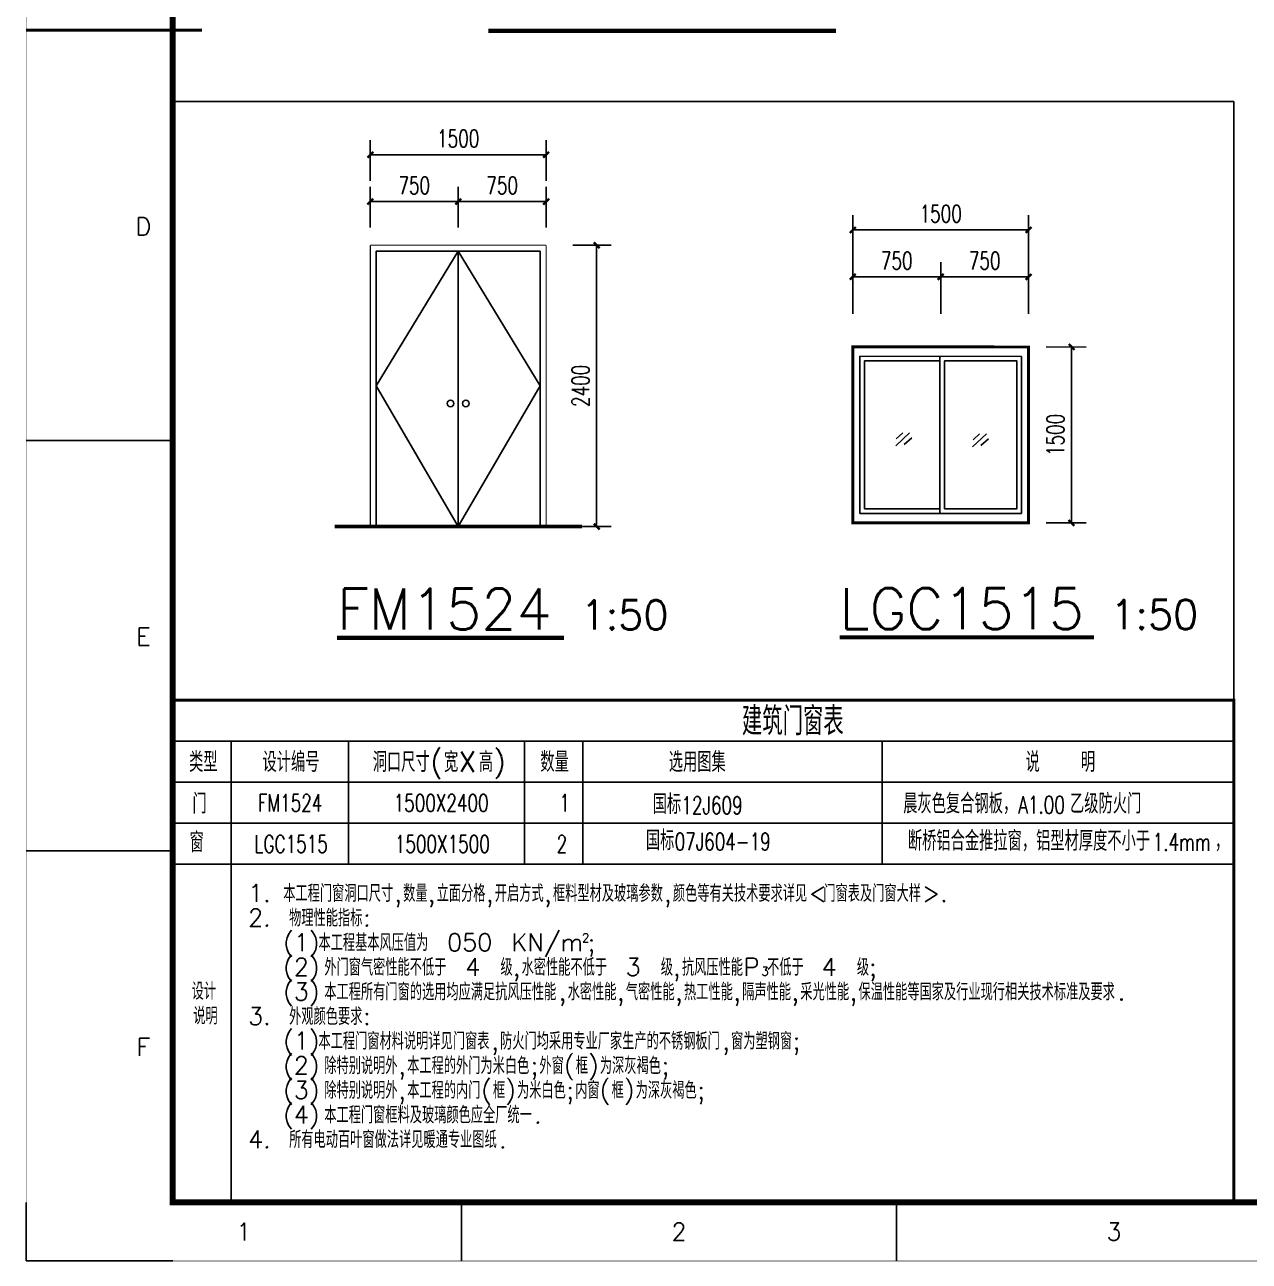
# Model space of a CAD drawing. Header units: millimetres. Extents: x 272502 to 382320, y 153465 to 264763.
# Drawn here: x 286396 to 307291, y 153485 to 174582 of the extents above; entities that cross this region are included whole.
import ezdxf
from ezdxf.enums import TextEntityAlignment as Align

# ---------------------------------------------------------------- set-up
doc = ezdxf.new("R2010")
doc.units = ezdxf.units.MM
doc.header["$LTSCALE"] = 1000
doc.layers.get('0').update_dxf_attribs({"color": 8})
doc.layers.get('DEFPOINTS').update_dxf_attribs({"color": 8})
for name, color, linetype in [('AXIS_TEXT', 8, 'Continuous'), ('DIM_SYMB', 8, 'Continuous'), ('E_WINDOW', 8, 'Continuous'), ('PUB_DIM', 8, 'Continuous'), ('PUB_TAB', 8, 'Continuous'), ('PUB_TEXT', 8, 'Continuous'), ('TEXT', 8, 'Continuous')]:
    doc.layers.add(name, color=color, linetype=linetype)
doc.styles.add('_TCH_DIM', font='SIMPLEX', dxfattribs={"bigfont": 'GBCBIG'})
doc.styles.add('_TCH_DIM_T3', font='SIMPLEX', dxfattribs={"width": 0.705882, "bigfont": 'GBCBIG'})
doc.styles.add('_TCH_WDTABLE', font='SIMPLEX', dxfattribs={"bigfont": 'GBCBIG'})
doc.styles.get("Standard").update_dxf_attribs({"font": 'txt', "bigfont": 'gbcbig.shx'})
doc.dimstyles.new('_TCH_ARCH&&50', dxfattribs={"dimtxt": 148.75, "dimasz": 50, "dimexe": 125, "dimexo": 150, "dimgap": 63.125, "dimtad": 1, "dimdec": 0, "dimzin": 0, "dimdsep": 46, "dimtxsty": '_TCH_DIM_T3', "dimblk": 'ARCHTICK', "dimcen": 0.09, "dimclrt": 7, "dimazin": 2, "dimtfac": 1, "dimtdec": 0, "dimtix": 1, "dimtmove": 2, "dimatfit": 3, "dimfxl": 0, "dimtolj": 1, "dimtzin": 0, "dimarcsym": 0})

# ---------------------------------------------------------------- blocks, each defined once
blk = doc.blocks.new('GEDI_WK_A2')
at = {"color": 3}
for p, q in [((25, 210), (0, 210)), ((25, 140), (0, 140)), ((25, 70), (0, 70)), ((0, 0), (0, 10)), ((0, 0), (0, 10)), ((74.25, 0), (74.25, 10)), ((148.5, 0), (148.5, 10)), ((25, 0), (0, 0)), ((25, 0), (0, 0))]:
    blk.add_line(p, q, dxfattribs=at)
for points, const_width in [([(0, 0), (594, 0), (594, 420), (0, 420)], 0.1), ([(25, 10), (584, 10), (584, 410), (25, 410)], 1)]:
    blk.add_lwpolyline(points, close=True, dxfattribs=dict(at, const_width=const_width))
at = {"color": 3, "const_width": 0.5}
blk.add_lwpolyline([(30, 210), (0, 210)], dxfattribs=at)
at = {"color": 3}
for s, p in [('D', (20, 175)), ('E', (20, 105)), ('F', (20, 35))]:
    blk.add_text(s, height=3, dxfattribs=at).set_placement(p, align=Align.CENTER)
for s, p in [('1', (37.12, 5)), ('2', (111.38, 5)), ('3', (185.62, 5))]:
    blk.add_text(s, height=3, dxfattribs=at).set_placement(p, align=Align.MIDDLE)
blk = doc.blocks.new('_ArchTick')
at = {"color": 0, "linetype": 'ByBlock', "const_width": 0.4}
blk.add_lwpolyline([(-0.5, -0.5), (0.5, 0.5)], dxfattribs=at)
blk = doc.blocks.new('*D86')
at = {"layer": 'DEFPOINTS', "color": 0, "transparency": 16777216}
for p in [(1055, 2804), (305, 2432), (1055, 2432)]:
    blk.add_point(p, dxfattribs=at)
at = {"layer": 'PUB_DIM', "color": 0, "lineweight": -2, "transparency": 16777216}
for p, q in [((305, 2582), (305, 2929)), ((1055, 2582), (1055, 2929)), ((305, 2804), (1055, 2804))]:
    blk.add_line(p, q, dxfattribs=at)
at = {"layer": 'PUB_DIM', "color": 0, "lineweight": -2, "transparency": 16777216, "xscale": 50, "yscale": 50, "zscale": 50, "rotation": 180}
blk.add_blockref('_ArchTick', (305, 2804), dxfattribs=at)
at = {"layer": 'PUB_DIM', "color": 0, "lineweight": -2, "transparency": 16777216, "xscale": 50, "yscale": 50, "zscale": 50}
blk.add_blockref('_ArchTick', (1055, 2804), dxfattribs=at)
at = {"layer": 'PUB_DIM', "color": 7, "transparency": 16777216, "insert": (680, 2942), "char_height": 148.8, "attachment_point": 5, "style": '_TCH_DIM_T3'}
blk.add_mtext('\\A1;750', dxfattribs=at)
blk = doc.blocks.new('*D87')
at = {"layer": 'DEFPOINTS', "color": 0, "transparency": 16777216}
for p in [(1805, 2804), (1055, 2432), (1805, 2432)]:
    blk.add_point(p, dxfattribs=at)
at = {"layer": 'PUB_DIM', "color": 0, "lineweight": -2, "transparency": 16777216}
for p, q in [((1055, 2582), (1055, 2929)), ((1805, 2582), (1805, 2929)), ((1055, 2804), (1805, 2804))]:
    blk.add_line(p, q, dxfattribs=at)
at = {"layer": 'PUB_DIM', "color": 0, "lineweight": -2, "transparency": 16777216, "xscale": 50, "yscale": 50, "zscale": 50, "rotation": 180}
blk.add_blockref('_ArchTick', (1055, 2804), dxfattribs=at)
at = {"layer": 'PUB_DIM', "color": 0, "lineweight": -2, "transparency": 16777216, "xscale": 50, "yscale": 50, "zscale": 50}
blk.add_blockref('_ArchTick', (1805, 2804), dxfattribs=at)
at = {"layer": 'PUB_DIM', "color": 7, "transparency": 16777216, "insert": (1430, 2942), "char_height": 148.8, "attachment_point": 5, "style": '_TCH_DIM_T3'}
blk.add_mtext('\\A1;750', dxfattribs=at)
blk = doc.blocks.new('*D88')
at = {"layer": 'DEFPOINTS', "color": 0, "transparency": 16777216}
for p in [(1805, 3204), (305, 2832), (1805, 2832)]:
    blk.add_point(p, dxfattribs=at)
at = {"layer": 'PUB_DIM', "color": 0, "lineweight": -2, "transparency": 16777216}
for p, q in [((305, 2982), (305, 3329)), ((1805, 2982), (1805, 3329)), ((305, 3204), (1805, 3204))]:
    blk.add_line(p, q, dxfattribs=at)
at = {"layer": 'PUB_DIM', "color": 0, "lineweight": -2, "transparency": 16777216, "xscale": 50, "yscale": 50, "zscale": 50, "rotation": 180}
blk.add_blockref('_ArchTick', (305, 3204), dxfattribs=at)
at = {"layer": 'PUB_DIM', "color": 0, "lineweight": -2, "transparency": 16777216, "xscale": 50, "yscale": 50, "zscale": 50}
blk.add_blockref('_ArchTick', (1805, 3204), dxfattribs=at)
at = {"layer": 'PUB_DIM', "color": 7, "transparency": 16777216, "insert": (1055, 3342), "char_height": 148.8, "attachment_point": 5, "style": '_TCH_DIM_T3'}
blk.add_mtext('\\A1;1500', dxfattribs=at)
blk = doc.blocks.new('*D89')
at = {"layer": 'DEFPOINTS', "color": 0, "transparency": 16777216}
for p in [(1884, 2432), (2236, 2432), (1884, 32)]:
    blk.add_point(p, dxfattribs=at)
at = {"layer": 'PUB_DIM', "color": 0, "lineweight": -2, "transparency": 16777216}
for p, q in [((2034, 2432), (2361, 2432)), ((2236, 32), (2236, 2432)), ((2034, 32), (2361, 32))]:
    blk.add_line(p, q, dxfattribs=at)
at = {"layer": 'PUB_DIM', "color": 0, "lineweight": -2, "transparency": 16777216, "xscale": 50, "yscale": 50, "zscale": 50}
for p, rotation in [((2236, 2432), 90), ((2236, 32), 270)]:
    blk.add_blockref('_ArchTick', p, dxfattribs=dict(at, rotation=rotation))
at = {"layer": 'PUB_DIM', "color": 7, "transparency": 16777216, "insert": (2099, 1232), "char_height": 148.8, "attachment_point": 5, "rotation": 90, "style": '_TCH_DIM_T3'}
blk.add_mtext('\\A1;2400', dxfattribs=at)
blk = doc.blocks.new('*D90')
at = {"layer": 'DEFPOINTS', "color": 0, "transparency": 16777216}
for p in [(1532, 2531), (32, 2064), (1532, 2064)]:
    blk.add_point(p, dxfattribs=at)
at = {"layer": 'PUB_DIM', "color": 0, "lineweight": -2, "transparency": 16777216}
for p, q in [((32, 2214), (32, 2656)), ((1532, 2214), (1532, 2656)), ((32, 2531), (1532, 2531))]:
    blk.add_line(p, q, dxfattribs=at)
at = {"layer": 'PUB_DIM', "color": 0, "lineweight": -2, "transparency": 16777216, "xscale": 50, "yscale": 50, "zscale": 50, "rotation": 180}
blk.add_blockref('_ArchTick', (32, 2531), dxfattribs=at)
at = {"layer": 'PUB_DIM', "color": 0, "lineweight": -2, "transparency": 16777216, "xscale": 50, "yscale": 50, "zscale": 50}
blk.add_blockref('_ArchTick', (1532, 2531), dxfattribs=at)
at = {"layer": 'PUB_DIM', "color": 7, "transparency": 16777216, "insert": (782, 2669), "char_height": 148.8, "attachment_point": 5, "style": '_TCH_DIM_T3'}
blk.add_mtext('\\A1;1500', dxfattribs=at)
blk = doc.blocks.new('*D91')
at = {"layer": 'DEFPOINTS', "color": 0, "transparency": 16777216}
for p in [(782, 2131), (32, 1664), (782, 1664)]:
    blk.add_point(p, dxfattribs=at)
at = {"layer": 'PUB_DIM', "color": 0, "lineweight": -2, "transparency": 16777216}
for p, q in [((32, 1814), (32, 2256)), ((782, 1814), (782, 2256)), ((32, 2131), (782, 2131))]:
    blk.add_line(p, q, dxfattribs=at)
at = {"layer": 'PUB_DIM', "color": 0, "lineweight": -2, "transparency": 16777216, "xscale": 50, "yscale": 50, "zscale": 50, "rotation": 180}
blk.add_blockref('_ArchTick', (32, 2131), dxfattribs=at)
at = {"layer": 'PUB_DIM', "color": 0, "lineweight": -2, "transparency": 16777216, "xscale": 50, "yscale": 50, "zscale": 50}
blk.add_blockref('_ArchTick', (782, 2131), dxfattribs=at)
at = {"layer": 'PUB_DIM', "color": 7, "transparency": 16777216, "insert": (407, 2269), "char_height": 148.8, "attachment_point": 5, "style": '_TCH_DIM_T3'}
blk.add_mtext('\\A1;750', dxfattribs=at)
blk = doc.blocks.new('*D92')
at = {"layer": 'DEFPOINTS', "color": 0, "transparency": 16777216}
for p in [(1532, 2131), (782, 1664), (1532, 1664)]:
    blk.add_point(p, dxfattribs=at)
at = {"layer": 'PUB_DIM', "color": 0, "lineweight": -2, "transparency": 16777216}
for p, q in [((782, 1814), (782, 2256)), ((1532, 1814), (1532, 2256)), ((782, 2131), (1532, 2131))]:
    blk.add_line(p, q, dxfattribs=at)
at = {"layer": 'PUB_DIM', "color": 0, "lineweight": -2, "transparency": 16777216, "xscale": 50, "yscale": 50, "zscale": 50, "rotation": 180}
blk.add_blockref('_ArchTick', (782, 2131), dxfattribs=at)
at = {"layer": 'PUB_DIM', "color": 0, "lineweight": -2, "transparency": 16777216, "xscale": 50, "yscale": 50, "zscale": 50}
blk.add_blockref('_ArchTick', (1532, 2131), dxfattribs=at)
at = {"layer": 'PUB_DIM', "color": 7, "transparency": 16777216, "insert": (1157, 2269), "char_height": 148.8, "attachment_point": 5, "style": '_TCH_DIM_T3'}
blk.add_mtext('\\A1;750', dxfattribs=at)
blk = doc.blocks.new('*D93')
at = {"layer": 'DEFPOINTS', "color": 0, "transparency": 16777216}
for p in [(1532, 1533), (1899, 1533), (1531, 32)]:
    blk.add_point(p, dxfattribs=at)
at = {"layer": 'PUB_DIM', "color": 0, "lineweight": -2, "transparency": 16777216}
for p, q in [((1682, 1533), (2024, 1532)), ((1898, 32), (1899, 1533)), ((1681, 32), (2023, 32))]:
    blk.add_line(p, q, dxfattribs=at)
at = {"layer": 'PUB_DIM', "color": 0, "lineweight": -2, "transparency": 16777216, "xscale": 50, "yscale": 50, "zscale": 50}
for p, rotation in [((1899, 1533), 89.96104598176137), ((1898, 32), 269.9610459817614)]:
    blk.add_blockref('_ArchTick', p, dxfattribs=dict(at, rotation=rotation))
at = {"layer": 'PUB_DIM', "color": 7, "transparency": 16777216, "insert": (1761, 782), "char_height": 148.8, "attachment_point": 5, "rotation": 89.961, "style": '_TCH_DIM_T3'}
blk.add_mtext('\\A1;1500', dxfattribs=at)
blk = doc.blocks.new('A$C38F62DFD')
at = {"const_width": 30}
blk.add_lwpolyline([(0, 32.1), (2110.2, 32.1)], dxfattribs=at)
at = {"layer": 'E_WINDOW'}
for p, q in [((1055, 2382.1), (355, 1232.1)), ((355, 2382.1), (1755, 2382.1)), ((355, 32.1), (355, 2382.1)), ((1755, 1232.1), (1055, 2382.1)), ((1055, 2382.1), (1055, 32.1)), ((1755, 2382.1), (1755, 32.1)), ((355, 1232.1), (1055, 32.1)), ((1055, 32.1), (1755, 1232.1))]:
    blk.add_line(p, q, dxfattribs=at)
at = {"layer": 'E_WINDOW', "const_width": 10}
for points in [[(305, 2432.1), (1805, 2432.1)], [(305, 32.1), (305, 2432.1)], [(1805, 2432.1), (1805, 32.1)]]:
    blk.add_lwpolyline(points, dxfattribs=at)
at = {"layer": 'E_WINDOW'}
for centre in [(989.3, 1082.1), (1120.7, 1082.1)]:
    blk.add_circle(centre, 28.4, dxfattribs=at)
at = {"layer": 'PUB_DIM'}
for p1, p2, distance, text, picture, middle in [((305, 2832.1), (1805, 2832.1), 372.2, '1500', '*D88', (1055, 3341.7)), ((305, 2432.1), (1055, 2432.1), 372.2, '750', '*D86', (680, 2941.7)), ((1055, 2432.1), (1805, 2432.1), 372.2, '750', '*D87', (1430, 2941.7)), ((1883.8, 32.1), (1883.8, 2432.1), -352.6, '2400', '*D89', (2098.9, 1232.1))]:
    dim = blk.add_aligned_dim(p1=p1, p2=p2, distance=distance, text=text, dimstyle='_TCH_ARCH&&50', dxfattribs=at)
    dim.commit()
    dim.dimension.update_dxf_attribs({"geometry": picture, "text_midpoint": middle})
blk = doc.blocks.new('A$C1E4E7CA7')
for p, q in [((398.9, 689.3), (517, 800.1)), ((403.6, 748.5), (459, 801.6)), ((469.2, 702.1), (534.9, 758.6)), ((1053.6, 680.3), (1171.7, 791.1)), ((1058.2, 739.4), (1113.6, 792.6)), ((1123.8, 693.1), (1189.5, 749.6))]:
    blk.add_line(p, q)
at = {"layer": 'E_WINDOW'}
for p, q in [((32.1, 1533.4), (32.1, 1493.4)), ((1472.1, 1452.3), (92.1, 1453.1)), ((92.1, 1453.1), (1472.1, 1452.3)), ((92.1, 1453.1), (92.1, 113.1)), ((774.3, 1453.1), (774.3, 113.1)), ((814.3, 1413.1), (814.3, 153.1)), ((1472.1, 112.3), (1472.1, 1452.3)), ((92.1, 113.1), (1472.1, 112.3)), ((1532.1, 32.5), (32.1, 33.4)), ((1533, 32.5), (33, 33.4))]:
    blk.add_line(p, q, dxfattribs=at)
at = {"layer": 'E_WINDOW', "const_width": 25}
blk.add_lwpolyline([(32.1, 33.4), (1532.1, 32.3), (1532.1, 1532.5), (32.1, 1533.6)], close=True, dxfattribs=at)
at = {"layer": 'E_WINDOW'}
for points, const_width in [([(32.1, 1533.6), (1532.1, 1532.5)], 25), ([(1532.1, 1532.8), (1532.1, 32.5)], 20), ([(1532.1, 1532.5), (1532.1, 32.3)], 20)]:
    blk.add_lwpolyline(points, dxfattribs=dict(at, const_width=const_width))
for points in [[(774.3, 1413.1), (131.4, 1413.1), (131.4, 153.1)], [(814.3, 153.1), (1432.1, 152.2), (1432.1, 1413.1), (814.3, 1413.1), (814.3, 153.1)], [(131.4, 153.1), (774.3, 153.1)]]:
    blk.add_lwpolyline(points, dxfattribs=at)
at = {"layer": 'PUB_DIM'}
for p1, p2, distance, text, picture, middle in [((32.1, 2064), (1532.1, 2064), 467.1, '1500', '*D90', (782.1, 2668.6)), ((32.1, 1664), (782.1, 1664), 467.1, '750', '*D91', (407.1, 2268.6)), ((782.1, 1664), (1532.1, 1664), 467.1, '750', '*D92', (1157.1, 2268.6)), ((1531.1, 32.3), (1532.1, 1532.8), -367.2, '1500', '*D93', (1761.3, 782.4))]:
    dim = blk.add_aligned_dim(p1=p1, p2=p2, distance=distance, text=text, dimstyle='_TCH_ARCH&&50', dxfattribs=at)
    dim.commit()
    dim.dimension.update_dxf_attribs({"geometry": picture, "text_midpoint": middle})

msp = doc.modelspace()

# ---------------------------------------------------------------- linework, layer by layer
at = {"layer": 'AXIS_TEXT'}
for p, q in [((307026.1, 173274.1), (288921.1, 173274.1)), ((307026.1, 163059.5), (307026.1, 173274.1))]:
    msp.add_line(p, q, dxfattribs=at)
at = {"layer": 'DIM_SYMB', "const_width": 70}
for points in [[(294306.1, 174478.5), (300237.2, 174478.5)], [(291726.4, 164121.7), (295599.8, 164121.7)], [(300299.7, 164129.3), (304639.7, 164129.3)]]:
    msp.add_lwpolyline(points, dxfattribs=at)
at = {"layer": 'PUB_TAB', "color": 7, "const_width": 50}
msp.add_lwpolyline([(288921.1, 154490.5), (307026.1, 154490.5), (307026.1, 163059.5), (288921.1, 163059.5)], close=True, dxfattribs=at)
at = {"layer": 'PUB_TAB', "color": 7}
for points in [[(288921.1, 162359.5), (307026.1, 162359.5)], [(289921.1, 162359.5), (289921.1, 154490.5)], [(291921.1, 162359.5), (291921.1, 160259.5)], [(294921.1, 162359.5), (294921.1, 160259.5)], [(295921.1, 162359.5), (295921.1, 160259.5)], [(301026.1, 162359.5), (301026.1, 160259.5)], [(288921.1, 161659.5), (307026.1, 161659.5)], [(288921.1, 160959.5), (307026.1, 160959.5)], [(289921.1, 160959.5), (307026.1, 160959.5)], [(289921.1, 160959.5), (307026.1, 160959.5)], [(289921.1, 160959.5), (307026.1, 160959.5)], [(289921.1, 160959.5), (307026.1, 160959.5)], [(288921.1, 160259.5), (307026.1, 160259.5)], [(288921.1, 160259.5), (307026.1, 160259.5)], [(289921.1, 160259.5), (307026.1, 160259.5)], [(289921.1, 160259.5), (307026.1, 160259.5)], [(289921.1, 160259.5), (295921.1, 160259.5)]]:
    msp.add_lwpolyline(points, dxfattribs=at)

# ---------------------------------------------------------------- block references
at = {"xscale": 100, "yscale": 100, "zscale": 100}
msp.add_blockref('GEDI_WK_A2', (286421.1, 153490.5), dxfattribs=at)
at = {"layer": 'AXIS_TEXT', "xscale": 2, "yscale": 2, "zscale": 2}
for name, p in [('A$C38F62DFD', (291682.9, 165956.3)), ('A$C1E4E7CA7', (300461.2, 166018.9))]:
    msp.add_blockref(name, p, dxfattribs=at)

# ---------------------------------------------------------------- texts
at = {"layer": 'PUB_TAB', "color": 7}
for s, height, p in [('建筑门窗表', 482.27, (298633.5, 162459.5)), ('(', 350, (293316.8, 161834.5)), (')', 350, (294391.6, 161834.5)), ('类型', 337.59, (289201.4, 161834.5)), ('设计编号', 337.59, (290453.8, 161834.5)), ('洞口尺寸', 337.59, (292333.8, 161834.5)), ('宽', 337.6, (293550.2, 161834.5)), ('X', 350, (293795.9, 161834.5)), ('高', 337.6, (294145.9, 161834.5)), ('数量', 337.59, (295194, 161834.5)), ('选用图集', 337.59, (297386.1, 161834.5)), ('说', 337.6, (303473.2, 161834.5)), ('明', 337.6, (304418.9, 161834.5)), ('1.', 300, (290207.8, 159617.2)), ('本工程门窗洞口尺寸', 289.36, (290807.8, 159617.2)), ('数量', 289.36, (292853.6, 159617.2)), ('立面分格', 289.36, (293424.9, 159617.2)), ('开启方式', 289.36, (294417.4, 159617.2)), ('框料型材及玻璃参数', 289.36, (295410, 159617.2)), ('颜色等有关技术要求详见', 289.362, (297455.7, 159617.2)), ('门窗表及门窗大样', 289.36, (300022.7, 159617.2)), ('<', 300, (299772.7, 159617.2)), ('>.', 300, (301707.8, 159617.2)), ('2.', 300, (290207.8, 159197.2)), ('物理性能指标', 289.36, (290907.8, 159197.2)), (',', 300, (292703.6, 159617.2)), (',', 300, (293274.9, 159617.2)), (',', 300, (294267.4, 159617.2)), (',', 300, (295260, 159617.2)), (',', 300, (297305.7, 159617.2)), (':', 300, (292171.7, 159197.2)), ('(1)', 300, (290807.8, 158777.2)), ('本工程基本风压值为', 289.36, (291407.8, 158777.2)), ('050', 300, (293603.6, 158777.2)), ('KN/m', 300, (294703.6, 158777.2)), ('2', 150, (295903.6, 158927.2)), (';', 300, (296003.6, 158777.2)), ('(2)', 300, (290807.8, 158357.2)), ('外门窗气密性能不低于', 289.36, (291507.8, 158357.2)), ('4', 300, (293914.2, 158357.2)), ('级', 289.4, (294514.2, 158357.2)), ('水密性能不低于', 289.36, (294874.9, 158357.2)), ('3', 300, (296649.3, 158357.2)), ('级', 289.4, (297249.3, 158357.2)), ('抗风压性能', 289.36, (297610, 158357.2)), ('P', 300, (298663.2, 158357.2)), ('不低于', 289.36, (299063.2, 158357.2)), ('4', 300, (299995.1, 158357.2)), ('级', 289.4, (300595.1, 158357.2)), ('3', 150, (298963.2, 158357.2)), (';', 300, (300805.7, 158357.2)), ('设计', 289.36, (289244.8, 157947.3)), ('(3)', 300, (290807.8, 157937.2)), ('本工程所有门窗的选用均应满足抗风压性能', 289.362, (291507.8, 157937.2)), (',', 300, (294724.9, 158357.2)), ('水密性能', 289.36, (295660, 157937.2)), ('气密性能', 289.36, (296652.5, 157937.2)), (',', 300, (297460, 158357.2)), ('热工性能', 289.36, (297645.1, 157937.2)), ('隔声性能', 289.36, (298637.6, 157937.2)), ('采光性能', 289.36, (299630.2, 157937.2)), ('保温性能等国家及行业现行相关技术标准及要求', 289.362, (300622.7, 157937.2)), ('说明', 289.36, (289271.9, 157527.3)), ('3.', 300, (290207.8, 157517.2)), ('外观颜色要求', 289.36, (290907.8, 157517.2)), (',', 300, (295510, 157937.2)), (',', 300, (296502.5, 157937.2)), (',', 300, (297495.1, 157937.2)), (',', 300, (298487.6, 157937.2)), (',', 300, (299480.2, 157937.2)), (',', 300, (300472.7, 157937.2)), ('.', 300, (305046.1, 157937.2)), (':', 300, (292171.7, 157517.2)), ('(1)', 300, (290807.8, 157097.2)), ('本工程门窗材料说明详见门窗表', 289.362, (291407.8, 157097.2)), ('防火门均采用专业厂家生产的不锈钢板门', 289.362, (294506.8, 157097.2)), ('窗为塑钢窗', 289.36, (298448.3, 157097.2)), (';', 300, (299501.5, 157097.2)), ('(2)', 300, (290807.8, 156677.2)), ('除特别说明外', 289.36, (291507.8, 156677.2)), ('本工程的外门为米白色', 289.36, (292921.7, 156677.2)), (',', 300, (294356.8, 157097.2)), ('外窗', 289.36, (295178.1, 156677.2)), ('(', 300, (295599.3, 156677.2)), ('框', 289.4, (295799.3, 156677.2)), (')', 300, (296010, 156677.2)), ('为深灰褐色', 289.36, (296210, 156677.2)), (',', 300, (298298.3, 157097.2)), (';', 300, (295028.1, 156677.2)), (';', 300, (297263.2, 156677.2)), ('(3)', 300, (290807.8, 156257.2)), ('除特别说明外', 289.36, (291507.8, 156257.2)), (',', 300, (292771.7, 156677.2)), ('本工程的内门', 289.36, (292921.7, 156257.2)), ('(', 300, (294185.5, 156257.2)), ('框', 289.4, (294385.5, 156257.2)), (')', 300, (294596.1, 156257.2)), ('为米白色', 289.36, (294796.1, 156257.2)), ('内窗', 289.36, (295788.7, 156257.2)), ('(', 300, (296210, 156257.2)), ('框', 289.4, (296410, 156257.2)), (')', 300, (296620.6, 156257.2)), ('为深灰褐色', 289.36, (296820.6, 156257.2)), (';', 300, (295638.7, 156257.2)), (';', 300, (297873.8, 156257.2)), ('(4)', 300, (290807.8, 155837.2)), ('本工程门窗框料及玻璃颜色应全厂统一', 289.362, (291507.8, 155837.2)), (',', 300, (292771.7, 156257.2)), ('4.', 300, (290207.8, 155417.2)), ('所有电动百叶窗做法详见暖通专业图纸', 289.362, (290907.8, 155417.2)), ('.', 300, (295088.7, 155837.2)), ('.', 300, (294488.7, 155417.2))]:
    msp.add_text(s, height=height, dxfattribs=at).set_placement(p)
at = {"layer": 'PUB_TAB', "style": '_TCH_WDTABLE'}
for s, height, p in [('门', 337.6, (289258.4, 161124.4)), ('国标', 337.59, (297110.4, 161116)), ('晨灰色复合钢板，', 337.59, (301385.8, 161124.7)), ('乙级防火门', 337.59, (304231.7, 161124.7)), ('窗', 337.6, (289209.9, 160465)), ('断桥铝合金推拉窗，铝型材厚度不小于', 337.589, (301465.6, 160489)), ('，', 337.6, (306703.2, 160489))]:
    msp.add_text(s, height=height, dxfattribs=at).set_placement(p)
at = {"layer": 'PUB_TAB', "color": 2, "style": '_TCH_WDTABLE', "width": 0.705882}
for s, p in [('FM1524', (290376.4, 161156.4)), ('LGC1515', (290316.4, 160456.4))]:
    msp.add_text(s, height=297.5, dxfattribs=at).set_placement(p)
at = {"layer": 'PUB_TAB', "style": '_TCH_WDTABLE', "width": 0.705882}
for s, p in [('1500X2400', (292691.4, 161156.4)), ('1', (295516.4, 161156.4)), ('12J609', (297601.9, 161116)), ('A1.00', (303351.7, 161124.7)), ('1.4mm', (305643.2, 160489)), ('1500X1500', (292711.4, 160456.4)), ('2', (295471.4, 160456.4))]:
    msp.add_text(s, height=297.5, dxfattribs=at).set_placement(p)
at = {"layer": 'PUB_TEXT'}
for s, height, p in [('FM1524', 700, (291726.4, 164261.7)), ('LGC1515', 700, (300299.7, 164269.3)), ('1:50', 500, (304919.7, 164269.3)), ('1:50', 500, (295879.8, 164261.7))]:
    msp.add_text(s, height=height, dxfattribs=at).set_placement(p)
at = {"layer": 'TEXT', "style": '_TCH_DIM'}
msp.add_text('国标', height=337.59, dxfattribs=at).set_placement((296994.9, 160497))
at = {"layer": 'TEXT', "style": '_TCH_DIM', "width": 0.705882}
msp.add_text('07J604-19', height=297.5, dxfattribs=at).set_placement((297486.4, 160497))

doc.saveas('drawing.dxf')
